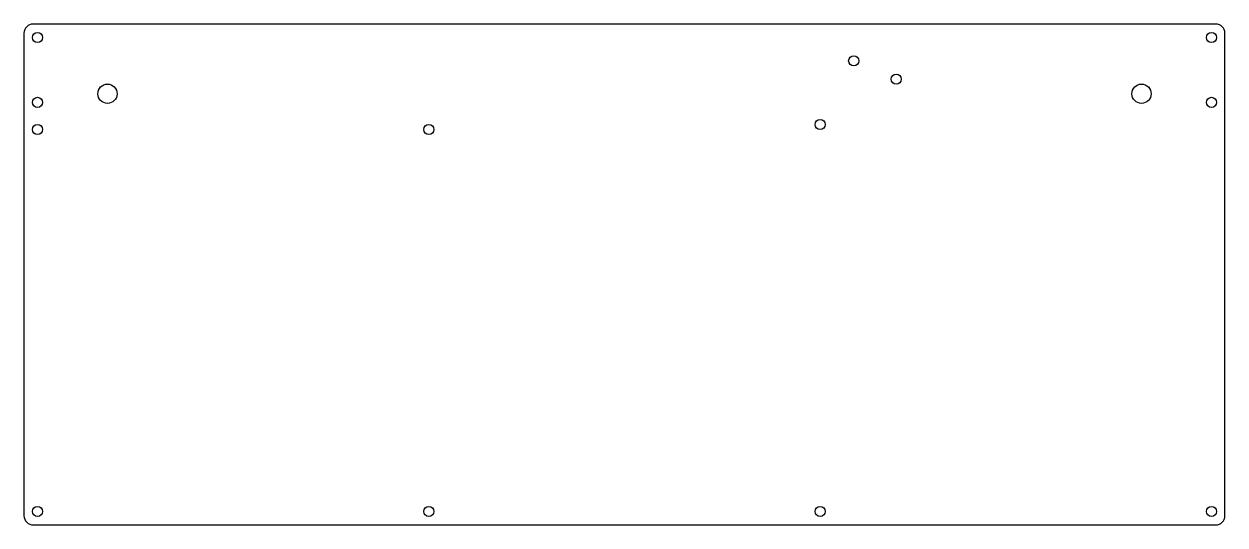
# Model space of a CAD drawing. Header units: millimetres. Extents: x -542 to -281, y -114 to -5.
import ezdxf

# ---------------------------------------------------------------- set-up
doc = ezdxf.new("R2010")
doc.units = ezdxf.units.MM
doc.layers.get('0').update_dxf_attribs({"true_color": 0xffffff})
doc.layers.add('bottom_plate', color=7, linetype='Continuous', true_color=0x000000)

msp = doc.modelspace()

# ---------------------------------------------------------------- linework, layer by layer
for centre, radius in [((-539.47, -7.8), 1.1), ((-283.81, -7.8), 1.1), ((-361.72, -12.86), 1.1), ((-524.24, -20.03), 2.1), ((-352.45, -16.84), 1.1), ((-299.04, -20.03), 2.1), ((-539.47, -21.9), 1.1), ((-283.81, -21.9), 1.1), ((-369.03, -26.73), 1.1), ((-539.47, -27.8), 1.1), ((-454.25, -27.8), 1.1), ((-539.47, -110.93), 1.1), ((-454.25, -110.93), 1.1), ((-369.03, -110.93), 1.1), ((-283.81, -110.93), 1.1)]:
    msp.add_circle(centre, radius)
for centre, start, end in [((-540.42, -6.85), 90, 180), ((-282.86, -6.85), 360, 90), ((-540.42, -111.89), 179.9623, 270.0378), ((-282.87, -111.88), 270.0822, 359.8759)]:
    msp.add_arc(centre, 2, start, end)
at = {"layer": 'bottom_plate'}
for p, q in [((-282.86, -4.85), (-540.42, -4.85)), ((-542.42, -6.85), (-542.42, -111.88)), ((-280.86, -111.88), (-280.86, -6.85)), ((-540.41, -113.89), (-282.86, -113.88))]:
    msp.add_line(p, q, dxfattribs=at)

doc.saveas('drawing.dxf')
